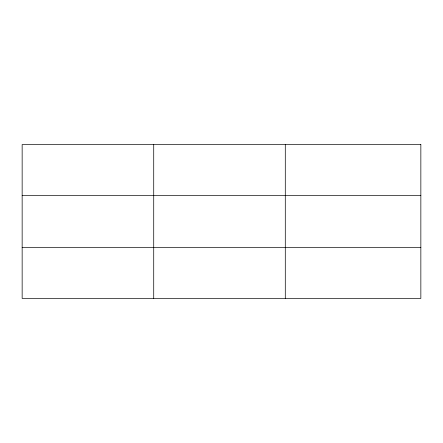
<?xml version="1.0" encoding="UTF-8"?>
<svg xmlns="http://www.w3.org/2000/svg" width="443" height="443" viewBox="0 0 443 443"><rect width="100%" height="100%" fill="white"/><g stroke="black" fill="none" stroke-linecap="round" stroke-linejoin="round"><path stroke-width="0.66" d="M153.721 144.568L153.721 298.432M285.292 144.568L285.292 298.432M22.15 195.341L420.85 195.341M22.15 247.659L420.85 247.659M420.85 144.568L420.85 298.432L22.15 298.432L22.15 144.568L420.85 144.568"/></g></svg>
